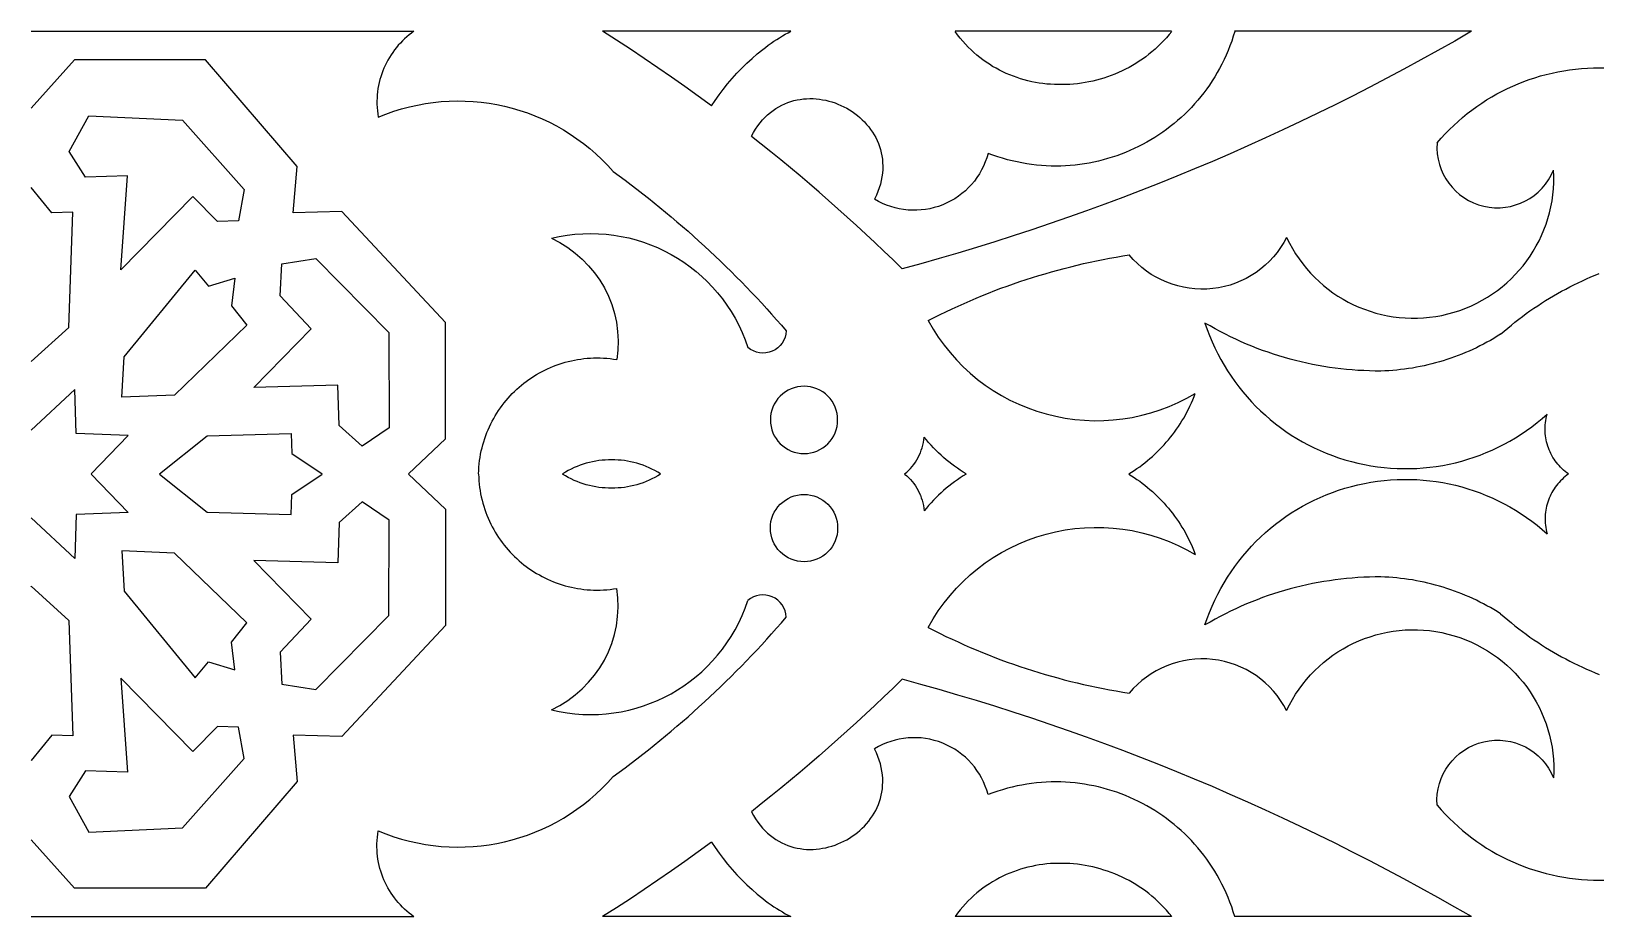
# Model space of a CAD drawing. Extents: x 213 to 1290, y 1003 to 1113.
# Drawn here: x 751.3 to 945.8, y 1002.7 to 1112.8 of the extents above; entities that cross this region are included whole.
import ezdxf

# ---------------------------------------------------------------- set-up
doc = ezdxf.new("R2010")
doc.units = 0
doc.layers.add('LAYER_1', color=18, linetype='CONTINUOUS')

msp = doc.modelspace()

# ---------------------------------------------------------------- linework, layer by layer
at = {"layer": 'LAYER_1'}
for points in [[(751.32, 1112.81), (798.9, 1112.81)], [(798.9, 1112.82), (798.6, 1112.6), (798.3, 1112.37), (798.01, 1112.12), (797.73, 1111.87), (797.47, 1111.62), (797.21, 1111.35), (796.95, 1111.07), (796.71, 1110.78), (796.48, 1110.49), (796.26, 1110.19), (796.05, 1109.88), (795.85, 1109.56), (795.66, 1109.24), (795.48, 1108.91), (795.32, 1108.57), (795.16, 1108.23), (795.02, 1107.88), (794.89, 1107.53), (794.77, 1107.17), (794.66, 1106.8), (794.57, 1106.43), (794.49, 1106.06), (794.42, 1105.68), (794.37, 1105.3), (794.33, 1104.91), (794.31, 1104.52), (794.29, 1104.13), (794.3, 1103.74), (794.32, 1103.34), (794.35, 1102.94), (794.4, 1102.54), (794.46, 1102.14)], [(845.77, 1112.81), (822.36, 1112.81)], [(835.91, 1103.53), (834.25, 1104.74), (832.58, 1105.94), (830.91, 1107.12), (829.22, 1108.29), (827.52, 1109.45), (825.81, 1110.58), (824.09, 1111.7), (822.36, 1112.81)], [(835.9, 1103.53), (836.35, 1104.22), (836.84, 1104.91), (837.35, 1105.59), (837.89, 1106.27), (838.46, 1106.93), (839.05, 1107.59), (839.66, 1108.22), (840.29, 1108.84), (840.93, 1109.44), (841.59, 1110.01), (842.27, 1110.56), (842.61, 1110.82), (842.95, 1111.08), (843.3, 1111.33), (843.65, 1111.57), (844, 1111.8), (844.35, 1112.02), (844.71, 1112.23), (845.06, 1112.44), (845.42, 1112.63), (845.77, 1112.81)], [(930.39, 1112.81), (928.3, 1111.6), (926.21, 1110.42), (924.1, 1109.25), (921.99, 1108.1), (919.87, 1106.97), (917.73, 1105.86), (915.59, 1104.76), (913.45, 1103.69), (911.29, 1102.63), (909.12, 1101.58), (906.95, 1100.56), (904.77, 1099.55), (902.58, 1098.56), (900.38, 1097.59), (898.17, 1096.64), (895.96, 1095.71), (893.74, 1094.79), (891.51, 1093.9), (889.27, 1093.02), (887.03, 1092.16), (884.78, 1091.31), (882.52, 1090.49), (880.26, 1089.68), (877.99, 1088.9), (875.71, 1088.13), (873.42, 1087.38), (871.13, 1086.65), (868.84, 1085.94), (866.53, 1085.24), (864.22, 1084.57), (861.91, 1083.91), (859.58, 1083.28)], [(893.1, 1112.81), (866.2, 1112.81)], [(893.11, 1112.8), (892.79, 1112.41), (892.45, 1112.02), (892.11, 1111.64), (891.76, 1111.28), (891.4, 1110.93), (891.04, 1110.59), (890.66, 1110.27), (890.27, 1109.95), (889.88, 1109.65), (889.48, 1109.36), (889.08, 1109.09), (888.66, 1108.82), (888.24, 1108.57), (887.82, 1108.33), (887.38, 1108.1), (886.95, 1107.89), (886.5, 1107.69), (886.06, 1107.5), (885.6, 1107.32), (885.15, 1107.16), (884.69, 1107), (884.23, 1106.86), (883.76, 1106.74), (883.29, 1106.62), (882.82, 1106.52), (882.35, 1106.44), (881.88, 1106.36), (881.4, 1106.3), (880.92, 1106.25), (880.44, 1106.21), (879.97, 1106.19), (879.49, 1106.18), (879.01, 1106.18), (878.53, 1106.19), (878.06, 1106.22), (877.58, 1106.26), (877.11, 1106.31), (876.64, 1106.38), (876.17, 1106.46), (875.71, 1106.55), (875.24, 1106.66), (874.78, 1106.78), (874.33, 1106.91), (873.88, 1107.06), (873.43, 1107.22), (872.99, 1107.39), (872.55, 1107.58), (872.12, 1107.78), (871.69, 1107.99), (871.27, 1108.21), (870.85, 1108.45), (870.45, 1108.71), (870.05, 1108.97), (869.65, 1109.25), (869.27, 1109.55), (868.89, 1109.85), (868.52, 1110.17), (868.16, 1110.51), (867.81, 1110.86), (867.47, 1111.22), (867.14, 1111.59), (866.82, 1111.98), (866.5, 1112.39), (866.2, 1112.8)], [(900.95, 1112.8), (900.77, 1112.2), (900.57, 1111.6), (900.35, 1111.01), (900.12, 1110.43), (899.88, 1109.86), (899.63, 1109.3), (899.36, 1108.74), (899.07, 1108.2), (898.78, 1107.67), (898.47, 1107.15), (898.14, 1106.64), (897.81, 1106.13), (897.46, 1105.64), (897.11, 1105.16), (896.74, 1104.69), (896.36, 1104.23), (895.96, 1103.79), (895.56, 1103.35), (895.15, 1102.92), (894.73, 1102.51), (894.3, 1102.11), (893.85, 1101.71), (893.4, 1101.33), (892.94, 1100.97), (892.47, 1100.61), (892, 1100.27), (891.51, 1099.94), (891.02, 1099.62), (890.52, 1099.31), (890.01, 1099.02), (889.49, 1098.74), (888.97, 1098.47), (888.44, 1098.22), (887.91, 1097.98), (887.37, 1097.75), (886.82, 1097.54), (886.27, 1097.34), (885.71, 1097.15), (885.15, 1096.98), (884.58, 1096.82), (884.01, 1096.68), (883.43, 1096.55), (882.85, 1096.43), (882.27, 1096.34), (881.68, 1096.25), (881.09, 1096.18), (880.5, 1096.12), (879.91, 1096.09), (879.31, 1096.06), (878.71, 1096.05), (878.11, 1096.06), (877.51, 1096.08), (876.91, 1096.12), (876.3, 1096.17), (875.7, 1096.24), (875.1, 1096.33), (874.49, 1096.44), (873.89, 1096.56), (873.28, 1096.69), (872.68, 1096.85), (872.08, 1097.02), (871.48, 1097.2), (870.88, 1097.41), (870.28, 1097.63)], [(930.39, 1112.81), (900.94, 1112.81)], [(798.21, 1057.77), (802.82, 1062.13), (802.82, 1076.61), (789.94, 1090.42), (783.86, 1090.24), (784.38, 1096), (772.96, 1109.27), (756.68, 1109.26), (751.32, 1103.27), (751.32, 1103.27)], [(840.85, 1099.76), (841.1, 1100.21), (841.37, 1100.64), (841.64, 1101.05), (841.93, 1101.43), (842.23, 1101.79), (842.55, 1102.12), (842.87, 1102.43), (843.21, 1102.71), (843.55, 1102.97), (843.9, 1103.21), (844.26, 1103.43), (844.62, 1103.63), (845, 1103.8), (845.37, 1103.95), (845.76, 1104.08), (846.14, 1104.19), (846.53, 1104.28), (846.93, 1104.35), (847.32, 1104.4), (847.72, 1104.43), (848.12, 1104.45), (848.52, 1104.44), (848.91, 1104.42), (849.31, 1104.37), (849.71, 1104.31), (850.1, 1104.24), (850.49, 1104.14), (850.87, 1104.03), (851.25, 1103.9), (851.62, 1103.76), (851.99, 1103.6), (852.35, 1103.43), (852.71, 1103.24), (853.05, 1103.04), (853.39, 1102.82), (853.72, 1102.59), (854.03, 1102.35), (854.34, 1102.09), (854.63, 1101.82), (854.91, 1101.54), (855.18, 1101.24), (855.44, 1100.94), (855.68, 1100.62), (855.9, 1100.29), (856.11, 1099.95), (856.31, 1099.6), (856.48, 1099.24), (856.64, 1098.88), (856.78, 1098.5), (856.9, 1098.11), (857, 1097.71), (857.08, 1097.31), (857.14, 1096.9), (857.17, 1096.48), (857.19, 1096.05), (857.18, 1095.62), (857.14, 1095.18), (857.08, 1094.73), (857, 1094.28), (856.89, 1093.82), (856.75, 1093.36), (856.59, 1092.89), (856.39, 1092.42), (856.17, 1091.94)], [(859.58, 1083.28), (858.47, 1084.38), (857.34, 1085.46), (856.21, 1086.53), (855.07, 1087.6), (853.93, 1088.66), (852.77, 1089.71), (851.61, 1090.75), (850.45, 1091.78), (849.27, 1092.81), (848.09, 1093.83), (846.9, 1094.84), (845.71, 1095.84), (844.5, 1096.83), (843.29, 1097.81), (842.08, 1098.79), (840.86, 1099.75)], [(751.32, 1071.73), (751.32, 1071.73), (755.98, 1075.96), (756.5, 1090.32), (753.89, 1090.24), (751.32, 1093.39), (751.32, 1093.38)], [(934, 1075.15), (934.44, 1075.53), (934.89, 1075.91), (935.34, 1076.28), (935.79, 1076.65), (936.26, 1077), (936.72, 1077.36), (937.19, 1077.7), (937.66, 1078.04), (938.14, 1078.37), (938.62, 1078.69), (939.11, 1079.01), (939.6, 1079.32), (940.09, 1079.62), (940.59, 1079.92), (941.09, 1080.2), (941.59, 1080.49), (942.1, 1080.76), (942.61, 1081.03), (943.13, 1081.29), (943.64, 1081.54), (944.17, 1081.79), (944.69, 1082.03), (945.22, 1082.26), (945.75, 1082.49), (946.28, 1082.71)], [(919.13, 1070.56), (918.41, 1070.56), (917.7, 1070.58), (916.98, 1070.61), (916.27, 1070.65), (915.56, 1070.7), (914.85, 1070.76), (914.14, 1070.84), (913.43, 1070.92), (912.72, 1071.02), (912.02, 1071.14), (911.31, 1071.26), (910.61, 1071.39), (909.91, 1071.54), (909.21, 1071.7), (908.52, 1071.87), (907.83, 1072.05), (907.14, 1072.24), (906.45, 1072.45), (905.77, 1072.66), (905.09, 1072.89), (904.42, 1073.13), (903.74, 1073.38), (903.07, 1073.65), (902.41, 1073.92), (901.75, 1074.21), (901.09, 1074.51), (900.44, 1074.81), (899.79, 1075.14), (899.15, 1075.47), (898.51, 1075.81), (897.88, 1076.17), (897.25, 1076.53)], [(934, 1075.14), (933.58, 1074.88), (933.16, 1074.62), (932.73, 1074.38), (932.3, 1074.14), (931.87, 1073.9), (931.43, 1073.68), (930.99, 1073.46), (930.54, 1073.25), (930.09, 1073.05), (929.64, 1072.85), (929.19, 1072.67), (928.73, 1072.49), (928.27, 1072.31), (927.8, 1072.15), (927.34, 1071.99), (926.87, 1071.85), (926.4, 1071.71), (925.93, 1071.57), (925.45, 1071.45), (924.97, 1071.33), (924.49, 1071.22), (924.01, 1071.12), (923.53, 1071.03), (923.04, 1070.94), (922.56, 1070.87), (922.07, 1070.8), (921.58, 1070.74), (921.09, 1070.68), (920.6, 1070.64), (920.1, 1070.6), (919.61, 1070.58), (919.11, 1070.56)], [(806.93, 1057.77), (806.95, 1058.19), (806.98, 1058.61), (807.01, 1059.02), (807.06, 1059.42), (807.12, 1059.83), (807.19, 1060.23), (807.27, 1060.62), (807.36, 1061.01), (807.47, 1061.4), (807.58, 1061.78), (807.7, 1062.16), (807.83, 1062.53), (807.97, 1062.9), (808.12, 1063.26), (808.28, 1063.62), (808.45, 1063.98), (808.63, 1064.32), (808.82, 1064.67), (809.01, 1065), (809.21, 1065.33), (809.43, 1065.66), (809.65, 1065.98), (809.88, 1066.29), (810.11, 1066.59), (810.36, 1066.89), (810.61, 1067.19), (810.87, 1067.47), (811.13, 1067.75), (811.4, 1068.02), (811.68, 1068.29), (811.97, 1068.54), (812.26, 1068.79), (812.56, 1069.04), (812.87, 1069.27), (813.18, 1069.5), (813.5, 1069.72), (813.82, 1069.93), (814.15, 1070.13), (814.49, 1070.32), (814.83, 1070.51), (815.17, 1070.68), (815.52, 1070.85), (815.87, 1071.01), (816.23, 1071.16), (816.6, 1071.29), (816.96, 1071.43), (817.34, 1071.55), (817.71, 1071.66), (818.09, 1071.76), (818.47, 1071.85), (818.86, 1071.93), (819.25, 1072), (819.64, 1072.06), (820.04, 1072.11), (820.44, 1072.15), (820.84, 1072.18), (821.24, 1072.19), (821.65, 1072.2), (822.06, 1072.19), (822.47, 1072.18), (822.88, 1072.15), (823.29, 1072.11), (823.71, 1072.06), (824.13, 1071.99)], [(758.77, 1057.77), (763.37, 1062.54), (756.92, 1062.8), (756.74, 1068.27), (751.32, 1063.21)], [(887.77, 1057.77), (888.11, 1057.99), (888.46, 1058.21), (888.79, 1058.44), (889.13, 1058.67), (889.46, 1058.91), (889.78, 1059.16), (890.1, 1059.42), (890.41, 1059.68), (890.72, 1059.95), (891.02, 1060.22), (891.31, 1060.51), (891.61, 1060.79), (891.89, 1061.09), (892.17, 1061.39), (892.44, 1061.7), (892.71, 1062.01), (892.97, 1062.33), (893.22, 1062.65), (893.47, 1062.98), (893.71, 1063.32), (893.94, 1063.66), (894.17, 1064.01), (894.39, 1064.36), (894.6, 1064.72), (894.81, 1065.09), (895.01, 1065.45), (895.2, 1065.83), (895.38, 1066.21), (895.56, 1066.59), (895.73, 1066.98), (895.89, 1067.38), (896.04, 1067.78)], [(942.44, 1057.76), (942.23, 1057.92), (942.02, 1058.08), (941.83, 1058.25), (941.64, 1058.42), (941.45, 1058.61), (941.28, 1058.8), (941.11, 1058.99), (940.95, 1059.2), (940.8, 1059.4), (940.65, 1059.62), (940.51, 1059.83), (940.39, 1060.06), (940.27, 1060.29), (940.15, 1060.52), (940.05, 1060.76), (939.96, 1061), (939.87, 1061.24), (939.8, 1061.49), (939.73, 1061.75), (939.67, 1062), (939.63, 1062.26), (939.59, 1062.52), (939.56, 1062.78), (939.55, 1063.05), (939.54, 1063.32), (939.54, 1063.59), (939.56, 1063.86), (939.59, 1064.13), (939.62, 1064.4), (939.67, 1064.67), (939.73, 1064.95), (939.81, 1065.22)], [(767.25, 1057.77), (773.17, 1062.49), (783.63, 1062.8), (783.72, 1060.3), (787.5, 1057.77)], [(859.91, 1057.77), (860.16, 1057.98), (860.4, 1058.21), (860.63, 1058.45), (860.85, 1058.7), (861.05, 1058.96), (861.24, 1059.23), (861.42, 1059.51), (861.58, 1059.8), (861.73, 1060.09), (861.86, 1060.4), (861.98, 1060.71), (862.08, 1061.03), (862.17, 1061.35), (862.24, 1061.69), (862.29, 1062.02), (862.33, 1062.36)], [(867.56, 1057.77), (867.19, 1058), (866.82, 1058.24), (866.46, 1058.48), (866.11, 1058.73), (865.76, 1058.99), (865.42, 1059.26), (865.08, 1059.54), (864.75, 1059.82), (864.43, 1060.11), (864.11, 1060.41), (863.79, 1060.72), (863.49, 1061.03), (863.19, 1061.35), (862.89, 1061.68), (862.61, 1062.02), (862.33, 1062.36)], [(829.56, 1057.77), (829.21, 1057.99), (828.85, 1058.18), (828.49, 1058.37), (828.13, 1058.54), (827.75, 1058.7), (827.38, 1058.84), (827, 1058.97), (826.62, 1059.09), (826.23, 1059.19), (825.84, 1059.28), (825.45, 1059.36), (825.06, 1059.42), (824.67, 1059.47), (824.27, 1059.5), (823.87, 1059.52), (823.48, 1059.53), (823.08, 1059.52), (822.68, 1059.5), (822.29, 1059.47), (821.89, 1059.42), (821.5, 1059.36), (821.11, 1059.29), (820.72, 1059.2), (820.33, 1059.09), (819.94, 1058.98), (819.56, 1058.85), (819.19, 1058.7), (818.81, 1058.55), (818.44, 1058.38), (818.08, 1058.19), (817.72, 1057.99), (817.37, 1057.78)], [(758.77, 1057.74), (763.37, 1052.98), (756.92, 1052.72), (756.74, 1047.25), (751.32, 1052.31)], [(798.21, 1057.74), (802.82, 1053.39), (802.82, 1038.91), (789.94, 1025.1), (783.86, 1025.28), (784.38, 1019.51), (772.96, 1006.25), (756.68, 1006.26), (751.32, 1012.25), (751.32, 1012.25)], [(767.25, 1057.74), (773.17, 1053.03), (783.63, 1052.72), (783.72, 1055.22), (787.5, 1057.74)], [(806.93, 1057.74), (806.95, 1057.33), (806.98, 1056.91), (807.01, 1056.5), (807.06, 1056.1), (807.12, 1055.69), (807.19, 1055.29), (807.27, 1054.9), (807.36, 1054.51), (807.47, 1054.12), (807.58, 1053.74), (807.7, 1053.36), (807.83, 1052.99), (807.97, 1052.62), (808.12, 1052.25), (808.28, 1051.9), (808.45, 1051.54), (808.63, 1051.19), (808.82, 1050.85), (809.01, 1050.52), (809.21, 1050.19), (809.43, 1049.86), (809.65, 1049.54), (809.88, 1049.23), (810.11, 1048.92), (810.36, 1048.63), (810.61, 1048.33), (810.87, 1048.05), (811.13, 1047.77), (811.4, 1047.5), (811.68, 1047.23), (811.97, 1046.97), (812.26, 1046.72), (812.56, 1046.48), (812.87, 1046.25), (813.18, 1046.02), (813.5, 1045.8), (813.82, 1045.59), (814.15, 1045.39), (814.49, 1045.2), (814.83, 1045.01), (815.17, 1044.84), (815.52, 1044.67), (815.87, 1044.51), (816.23, 1044.36), (816.6, 1044.22), (816.96, 1044.09), (817.34, 1043.97), (817.71, 1043.86), (818.09, 1043.76), (818.47, 1043.67), (818.86, 1043.59), (819.25, 1043.52), (819.64, 1043.46), (820.04, 1043.41), (820.44, 1043.37), (820.84, 1043.34), (821.24, 1043.33), (821.65, 1043.32), (822.06, 1043.33), (822.47, 1043.34), (822.88, 1043.37), (823.29, 1043.41), (823.71, 1043.46), (824.13, 1043.53)], [(829.56, 1057.74), (829.21, 1057.53), (828.85, 1057.33), (828.49, 1057.15), (828.13, 1056.98), (827.75, 1056.82), (827.38, 1056.68), (827, 1056.55), (826.62, 1056.43), (826.23, 1056.33), (825.84, 1056.24), (825.45, 1056.16), (825.06, 1056.1), (824.67, 1056.05), (824.27, 1056.02), (823.87, 1056), (823.48, 1055.99), (823.08, 1056), (822.68, 1056.02), (822.29, 1056.05), (821.89, 1056.1), (821.5, 1056.16), (821.11, 1056.23), (820.72, 1056.32), (820.33, 1056.42), (819.94, 1056.54), (819.56, 1056.67), (819.19, 1056.81), (818.81, 1056.97), (818.44, 1057.14), (818.08, 1057.33), (817.72, 1057.53), (817.37, 1057.74)], [(859.91, 1057.75), (860.16, 1057.54), (860.4, 1057.31), (860.63, 1057.07), (860.85, 1056.82), (861.05, 1056.56), (861.24, 1056.29), (861.42, 1056.01), (861.58, 1055.72), (861.73, 1055.43), (861.86, 1055.12), (861.98, 1054.81), (862.08, 1054.49), (862.17, 1054.16), (862.24, 1053.83), (862.29, 1053.5), (862.33, 1053.16)], [(867.56, 1057.75), (867.19, 1057.52), (866.82, 1057.28), (866.46, 1057.04), (866.11, 1056.79), (865.76, 1056.53), (865.42, 1056.26), (865.08, 1055.98), (864.75, 1055.7), (864.43, 1055.41), (864.11, 1055.11), (863.79, 1054.8), (863.49, 1054.49), (863.19, 1054.16), (862.89, 1053.83), (862.61, 1053.5), (862.33, 1053.16)], [(887.77, 1057.75), (888.11, 1057.53), (888.46, 1057.31), (888.79, 1057.08), (889.13, 1056.85), (889.46, 1056.6), (889.78, 1056.36), (890.1, 1056.1), (890.41, 1055.84), (890.72, 1055.57), (891.02, 1055.29), (891.31, 1055.01), (891.61, 1054.72), (891.89, 1054.43), (892.17, 1054.13), (892.44, 1053.82), (892.71, 1053.51), (892.97, 1053.19), (893.22, 1052.87), (893.47, 1052.53), (893.71, 1052.2), (893.94, 1051.86), (894.17, 1051.51), (894.39, 1051.16), (894.6, 1050.8), (894.81, 1050.43), (895.01, 1050.06), (895.2, 1049.69), (895.38, 1049.31), (895.56, 1048.93), (895.73, 1048.54), (895.89, 1048.14), (896.04, 1047.74)], [(942.44, 1057.76), (942.23, 1057.6), (942.02, 1057.44), (941.83, 1057.27), (941.64, 1057.09), (941.45, 1056.91), (941.28, 1056.72), (941.11, 1056.53), (940.95, 1056.32), (940.8, 1056.12), (940.65, 1055.9), (940.51, 1055.68), (940.39, 1055.46), (940.27, 1055.23), (940.15, 1055), (940.05, 1054.76), (939.96, 1054.52), (939.87, 1054.27), (939.8, 1054.02), (939.73, 1053.77), (939.67, 1053.52), (939.63, 1053.26), (939.59, 1053), (939.56, 1052.73), (939.55, 1052.47), (939.54, 1052.2), (939.54, 1051.93), (939.56, 1051.66), (939.59, 1051.39), (939.62, 1051.12), (939.67, 1050.85), (939.73, 1050.57), (939.81, 1050.3)], [(919.13, 1044.96), (918.41, 1044.95), (917.7, 1044.94), (916.98, 1044.91), (916.27, 1044.87), (915.56, 1044.82), (914.85, 1044.76), (914.14, 1044.68), (913.43, 1044.59), (912.72, 1044.49), (912.02, 1044.38), (911.31, 1044.26), (910.61, 1044.13), (909.91, 1043.98), (909.21, 1043.82), (908.52, 1043.65), (907.83, 1043.47), (907.14, 1043.28), (906.45, 1043.07), (905.77, 1042.85), (905.09, 1042.63), (904.42, 1042.39), (903.74, 1042.13), (903.07, 1041.87), (902.41, 1041.6), (901.75, 1041.31), (901.09, 1041.01), (900.44, 1040.7), (899.79, 1040.38), (899.15, 1040.05), (898.51, 1039.71), (897.88, 1039.35), (897.25, 1038.99)], [(934, 1040.38), (933.58, 1040.64), (933.16, 1040.89), (932.73, 1041.14), (932.3, 1041.38), (931.87, 1041.61), (931.43, 1041.84), (930.99, 1042.06), (930.54, 1042.27), (930.09, 1042.47), (929.64, 1042.66), (929.19, 1042.85), (928.73, 1043.03), (928.27, 1043.2), (927.8, 1043.37), (927.34, 1043.52), (926.87, 1043.67), (926.4, 1043.81), (925.93, 1043.95), (925.45, 1044.07), (924.97, 1044.19), (924.49, 1044.3), (924.01, 1044.4), (923.53, 1044.49), (923.04, 1044.58), (922.56, 1044.65), (922.07, 1044.72), (921.58, 1044.78), (921.09, 1044.83), (920.6, 1044.88), (920.1, 1044.92), (919.61, 1044.94), (919.11, 1044.96)], [(751.32, 1043.78), (751.32, 1043.79), (755.98, 1039.56), (756.5, 1025.2), (753.89, 1025.28), (751.32, 1022.13), (751.32, 1022.13)], [(934, 1040.37), (934.44, 1039.98), (934.89, 1039.61), (935.34, 1039.24), (935.79, 1038.87), (936.26, 1038.51), (936.72, 1038.16), (937.19, 1037.82), (937.66, 1037.48), (938.14, 1037.15), (938.62, 1036.83), (939.11, 1036.51), (939.6, 1036.2), (940.09, 1035.9), (940.59, 1035.6), (941.09, 1035.31), (941.59, 1035.03), (942.1, 1034.76), (942.61, 1034.49), (943.13, 1034.23), (943.64, 1033.97), (944.17, 1033.73), (944.69, 1033.49), (945.22, 1033.26), (945.75, 1033.03), (946.28, 1032.81)], [(859.58, 1032.23), (858.47, 1031.14), (857.34, 1030.06), (856.21, 1028.99), (855.07, 1027.92), (853.93, 1026.86), (852.77, 1025.81), (851.61, 1024.77), (850.45, 1023.73), (849.27, 1022.71), (848.09, 1021.69), (846.9, 1020.68), (845.71, 1019.68), (844.5, 1018.69), (843.29, 1017.71), (842.08, 1016.73), (840.86, 1015.76)], [(930.39, 1002.71), (928.3, 1003.91), (926.21, 1005.1), (924.1, 1006.27), (921.99, 1007.41), (919.87, 1008.55), (917.73, 1009.66), (915.59, 1010.75), (913.45, 1011.83), (911.29, 1012.89), (909.12, 1013.93), (906.95, 1014.96), (904.77, 1015.97), (902.58, 1016.95), (900.38, 1017.92), (898.17, 1018.88), (895.96, 1019.81), (893.74, 1020.73), (891.51, 1021.62), (889.27, 1022.5), (887.03, 1023.36), (884.78, 1024.2), (882.52, 1025.03), (880.26, 1025.83), (877.99, 1026.62), (875.71, 1027.39), (873.42, 1028.14), (871.13, 1028.87), (868.84, 1029.58), (866.53, 1030.27), (864.22, 1030.95), (861.91, 1031.6), (859.58, 1032.24)], [(840.85, 1015.76), (841.1, 1015.31), (841.37, 1014.88), (841.64, 1014.47), (841.93, 1014.09), (842.23, 1013.73), (842.55, 1013.4), (842.87, 1013.09), (843.21, 1012.81), (843.55, 1012.54), (843.9, 1012.3), (844.26, 1012.09), (844.62, 1011.89), (845, 1011.72), (845.37, 1011.57), (845.76, 1011.44), (846.14, 1011.33), (846.53, 1011.24), (846.93, 1011.17), (847.32, 1011.12), (847.72, 1011.08), (848.12, 1011.07), (848.52, 1011.08), (848.91, 1011.1), (849.31, 1011.15), (849.71, 1011.21), (850.1, 1011.28), (850.49, 1011.38), (850.87, 1011.49), (851.25, 1011.61), (851.62, 1011.76), (851.99, 1011.92), (852.35, 1012.09), (852.71, 1012.28), (853.05, 1012.48), (853.39, 1012.7), (853.72, 1012.93), (854.03, 1013.17), (854.34, 1013.43), (854.63, 1013.7), (854.91, 1013.98), (855.18, 1014.27), (855.44, 1014.58), (855.68, 1014.9), (855.9, 1015.23), (856.11, 1015.56), (856.31, 1015.91), (856.48, 1016.27), (856.64, 1016.64), (856.78, 1017.02), (856.9, 1017.41), (857, 1017.8), (857.08, 1018.21), (857.14, 1018.62), (857.17, 1019.04), (857.19, 1019.47), (857.18, 1019.9), (857.14, 1020.34), (857.08, 1020.79), (857, 1021.24), (856.89, 1021.7), (856.75, 1022.16), (856.59, 1022.63), (856.39, 1023.1), (856.17, 1023.58)], [(900.95, 1002.71), (900.77, 1003.32), (900.57, 1003.92), (900.35, 1004.51), (900.12, 1005.09), (899.88, 1005.66), (899.63, 1006.22), (899.36, 1006.77), (899.07, 1007.32), (898.78, 1007.85), (898.47, 1008.37), (898.14, 1008.88), (897.81, 1009.38), (897.46, 1009.87), (897.11, 1010.36), (896.74, 1010.83), (896.36, 1011.28), (895.96, 1011.73), (895.56, 1012.17), (895.15, 1012.6), (894.73, 1013.01), (894.3, 1013.41), (893.85, 1013.8), (893.4, 1014.18), (892.94, 1014.55), (892.47, 1014.91), (892, 1015.25), (891.51, 1015.58), (891.02, 1015.9), (890.52, 1016.2), (890.01, 1016.5), (889.49, 1016.78), (888.97, 1017.05), (888.44, 1017.3), (887.91, 1017.54), (887.37, 1017.77), (886.82, 1017.98), (886.27, 1018.18), (885.71, 1018.37), (885.15, 1018.54), (884.58, 1018.7), (884.01, 1018.84), (883.43, 1018.97), (882.85, 1019.08), (882.27, 1019.18), (881.68, 1019.27), (881.09, 1019.34), (880.5, 1019.39), (879.91, 1019.43), (879.31, 1019.46), (878.71, 1019.47), (878.11, 1019.46), (877.51, 1019.44), (876.91, 1019.4), (876.3, 1019.34), (875.7, 1019.27), (875.1, 1019.19), (874.49, 1019.08), (873.89, 1018.96), (873.28, 1018.83), (872.68, 1018.67), (872.08, 1018.5), (871.48, 1018.31), (870.88, 1018.11), (870.28, 1017.89)], [(798.9, 1002.7), (798.6, 1002.92), (798.3, 1003.15), (798.01, 1003.39), (797.73, 1003.64), (797.47, 1003.9), (797.21, 1004.17), (796.95, 1004.45), (796.71, 1004.73), (796.48, 1005.03), (796.26, 1005.33), (796.05, 1005.64), (795.85, 1005.95), (795.66, 1006.28), (795.48, 1006.61), (795.32, 1006.94), (795.16, 1007.29), (795.02, 1007.64), (794.89, 1007.99), (794.77, 1008.35), (794.66, 1008.71), (794.57, 1009.08), (794.49, 1009.46), (794.42, 1009.84), (794.37, 1010.22), (794.33, 1010.6), (794.31, 1010.99), (794.29, 1011.39), (794.3, 1011.78), (794.32, 1012.18), (794.35, 1012.58), (794.4, 1012.98), (794.46, 1013.38)], [(835.91, 1011.99), (834.25, 1010.78), (832.58, 1009.58), (830.91, 1008.39), (829.22, 1007.23), (827.52, 1006.07), (825.81, 1004.94), (824.09, 1003.81), (822.36, 1002.71)], [(835.9, 1011.99), (836.35, 1011.3), (836.84, 1010.61), (837.35, 1009.93), (837.89, 1009.25), (838.46, 1008.59), (839.05, 1007.93), (839.66, 1007.3), (840.29, 1006.68), (840.93, 1006.08), (841.59, 1005.5), (842.27, 1004.96), (842.61, 1004.69), (842.95, 1004.44), (843.3, 1004.19), (843.65, 1003.95), (844, 1003.72), (844.35, 1003.5), (844.71, 1003.29), (845.06, 1003.08), (845.42, 1002.89), (845.77, 1002.71)], [(893.11, 1002.71), (892.79, 1003.11), (892.45, 1003.5), (892.11, 1003.87), (891.76, 1004.24), (891.4, 1004.59), (891.04, 1004.93), (890.66, 1005.25), (890.27, 1005.57), (889.88, 1005.87), (889.48, 1006.16), (889.08, 1006.43), (888.66, 1006.7), (888.24, 1006.95), (887.82, 1007.19), (887.38, 1007.42), (886.95, 1007.63), (886.5, 1007.83), (886.06, 1008.02), (885.6, 1008.2), (885.15, 1008.36), (884.69, 1008.51), (884.23, 1008.65), (883.76, 1008.78), (883.29, 1008.89), (882.82, 1008.99), (882.35, 1009.08), (881.88, 1009.16), (881.4, 1009.22), (880.92, 1009.27), (880.44, 1009.31), (879.97, 1009.33), (879.49, 1009.34), (879.01, 1009.34), (878.53, 1009.33), (878.06, 1009.3), (877.58, 1009.26), (877.11, 1009.2), (876.64, 1009.14), (876.17, 1009.06), (875.71, 1008.96), (875.24, 1008.86), (874.78, 1008.74), (874.33, 1008.61), (873.88, 1008.46), (873.43, 1008.3), (872.99, 1008.13), (872.55, 1007.94), (872.12, 1007.74), (871.69, 1007.53), (871.27, 1007.3), (870.85, 1007.06), (870.45, 1006.81), (870.05, 1006.54), (869.65, 1006.26), (869.27, 1005.97), (868.89, 1005.66), (868.52, 1005.34), (868.16, 1005.01), (867.81, 1004.66), (867.47, 1004.3), (867.14, 1003.92), (866.82, 1003.54), (866.5, 1003.13), (866.2, 1002.72)], [(751.32, 1002.71), (798.9, 1002.71)], [(845.77, 1002.71), (822.36, 1002.71)], [(893.1, 1002.71), (866.2, 1002.71)], [(930.39, 1002.71), (900.94, 1002.71)]]:
    msp.add_lwpolyline(points, dxfattribs=at)
for points in [[(926.11, 1098.94, -0.482833), (967.39, 1097.66)], [(794.46, 1102.14, -0.324538), (823.68, 1095.37)], [(870.28, 1097.63, -0.502475), (856.17, 1091.94)], [(926.11, 1098.94, 0.85353), (940.6, 1095.56)], [(823.68, 1095.37, -0.05886), (845.18, 1075.57)], [(907.4, 1087.18, 0.825766), (940.6, 1095.56)], [(815.98, 1087.07, -0.392034), (840.42, 1073.5)], [(815.98, 1087.07, -0.333849), (824.13, 1071.99)], [(907.4, 1087.18, -0.539295), (887.84, 1085)], [(862.83, 1076.83, -0.081934), (887.84, 1085)], [(862.83, 1076.83, 0.426154), (896.04, 1067.78)], [(897.25, 1076.53, 0.543745), (939.81, 1065.22)], [(845.18, 1075.57, -0.632747), (840.42, 1073.5)], [(897.25, 1038.99, -0.543745), (939.81, 1050.3)], [(862.83, 1038.68, -0.426154), (896.04, 1047.74)], [(815.98, 1028.44, 0.333849), (824.13, 1043.53)], [(845.18, 1039.95, 0.632747), (840.42, 1042.02)], [(815.98, 1028.44, 0.392034), (840.42, 1042.02)], [(823.68, 1020.15, 0.05886), (845.18, 1039.95)], [(862.83, 1038.68, 0.081934), (887.84, 1030.51)], [(907.4, 1028.34, -0.825766), (940.6, 1019.96)], [(907.4, 1028.34, 0.539295), (887.84, 1030.51)], [(870.28, 1017.89, 0.502475), (856.17, 1023.58)], [(926.11, 1016.58, -0.85353), (940.6, 1019.96)], [(794.46, 1013.38, 0.324538), (823.68, 1020.15)], [(926.11, 1016.58, 0.482833), (967.39, 1017.86)]]:
    msp.add_lwpolyline(points, format="xyb", dxfattribs=at)
for points in [[(777.8, 1093.14), (777.08, 1089.23), (774.46, 1089.15), (771.4, 1092.28), (762.44, 1083.15), (763.3, 1094.84), (758.07, 1094.69), (756.01, 1097.88), (758.48, 1102.3), (770.13, 1101.76)], [(795.8, 1063.5), (792.45, 1061.23), (789.59, 1063.8), (789.43, 1068.81), (778.97, 1068.5), (786.13, 1075.81), (782.25, 1079.93), (782.49, 1083.91), (786.68, 1084.56), (795.78, 1075.36)], [(776.63, 1082.1), (776.21, 1078.67), (778.1, 1076.26), (769.13, 1067.58), (762.56, 1067.3), (762.87, 1072.32), (771.68, 1083.1), (773.36, 1081.13)], [(795.8, 1052.02), (792.45, 1054.29), (789.59, 1051.71), (789.43, 1046.7), (778.97, 1047.02), (786.13, 1039.71), (782.25, 1035.59), (782.49, 1031.61), (786.68, 1030.95), (795.78, 1040.15)], [(776.63, 1033.41), (776.21, 1036.85), (778.1, 1039.26), (769.13, 1047.93), (762.56, 1048.22), (762.87, 1043.2), (771.68, 1032.42), (773.36, 1034.39)], [(777.8, 1022.38), (777.08, 1026.29), (774.46, 1026.37), (771.4, 1023.24), (762.44, 1032.37), (763.3, 1020.68), (758.07, 1020.83), (756.01, 1017.64), (758.48, 1013.22), (770.13, 1013.76)]]:
    msp.add_lwpolyline(points, close=True, dxfattribs=at)
for points in [[(847.4, 1068.67, 0.414214), (843.21, 1064.48, 0.414214), (847.4, 1060.3, 0.414214), (851.58, 1064.48, 0.414214)], [(847.4, 1046.85, -0.414214), (843.21, 1051.03, -0.414214), (847.4, 1055.22, -0.414214), (851.58, 1051.03, -0.414214)]]:
    msp.add_lwpolyline(points, format="xyb", close=True, dxfattribs=at)

doc.saveas('drawing.dxf')
